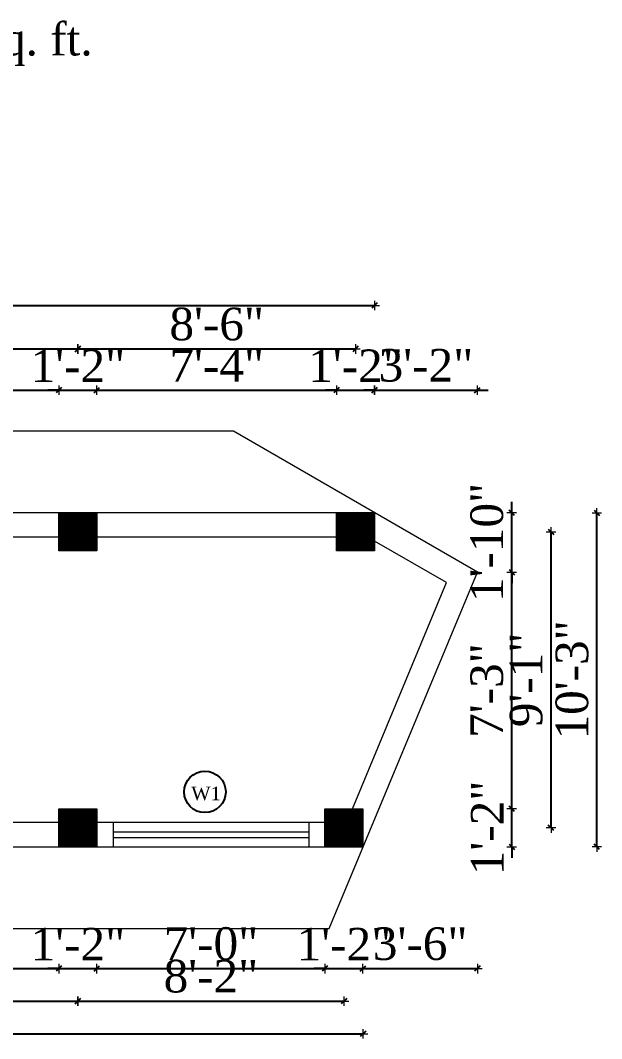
# Model space of a CAD drawing. Header units: inches. Extents: x 2 to 197762, y -33236 to 9.
# Drawn here: x 44627.8 to 44841.7, y -3208.8 to -2834 of the extents above; entities that cross this region are included whole.
import ezdxf

# ---------------------------------------------------------------- set-up
doc = ezdxf.new("R2010")
doc.units = ezdxf.units.IN
doc.header["$LTSCALE"] = 5
doc.header["$MEASUREMENT"] = 0
doc.layers.add('A-WALL', color=7, linetype='Continuous', lineweight=9)
doc.layers.add('Dimension', color=7, linetype='Continuous', lineweight=18)
doc.layers.add('dim line', color=7, linetype='Continuous', lineweight=15, true_color=0xfab2b2)
doc.layers.add('TEXT', color=6, linetype='Continuous')
doc.styles.add('ordinary', font='times.ttf')
doc.dimstyles.new('Copy of 96', dxfattribs={"dimtxt": 7, "dimasz": 4, "dimexe": 0.5, "dimexo": 0.5, "dimgap": 3, "dimtad": 1, "dimdec": 1, "dimzin": 11, "dimdsep": 46, "dimlunit": 4, "dimtxsty": 'ordinary', "dimblk": 'OBLIQUE', "dimcen": 0.09, "dimse1": 1, "dimse2": 1, "dimclrt": 6, "dimazin": 0, "dimtfac": 1, "dimtdec": 1, "dimtix": 1, "dimtmove": 2, "dimatfit": 3, "dimldrblk": 'leader', "dimfxl": 0.5, "dimfxlon": 1, "dimtolj": 1, "dimtzin": 0, "dimarcsym": 0})
pattern_1 = [(45, (18280.62599, 649.34045), (-0.08838834765, 0.08838834765), [])]

# ---------------------------------------------------------------- blocks, each defined once
blk = doc.blocks.new('oblique')
at = {"color": 0, "lineweight": -2}
blk.add_line((0.25, 0.25), (-0.25, -0.25), dxfattribs=at)
at = {"layer": 'dim line', "lineweight": 9}
for p, q in [((-0.4375, 0), (0.4375, 0)), ((0, 0.4375), (0, -0.4375))]:
    blk.add_line(p, q, dxfattribs=at)
blk = doc.blocks.new('*D130')
at = {"layer": 'A-WALL', "color": 0, "lineweight": -2, "ltscale": 5, "transparency": 16777216}
blk.add_line((44535.51, -3183.04), (44642.01, -3183.04), dxfattribs=at)
at = {"layer": 'Defpoints', "color": 0, "ltscale": 5, "transparency": 16777216}
for p in [(44535.51, -3138.26), (44642.01, -3138.26), (44642.01, -3183.04)]:
    blk.add_point(p, dxfattribs=at)
at = {"layer": 'A-WALL', "color": 0, "lineweight": -2, "ltscale": 5, "transparency": 16777216, "xscale": 4, "yscale": 4, "zscale": 4, "rotation": 180}
blk.add_blockref('oblique', (44535.51, -3183.04), dxfattribs=at)
at = {"layer": 'A-WALL', "color": 0, "lineweight": -2, "ltscale": 5, "transparency": 16777216, "xscale": 4, "yscale": 4, "zscale": 4}
blk.add_blockref('oblique', (44642.01, -3183.04), dxfattribs=at)
at = {"layer": 'A-WALL', "color": 6, "ltscale": 5, "transparency": 16777216, "insert": (44588.76, -3173.94), "char_height": 12, "attachment_point": 5, "style": 'ordinary'}
blk.add_mtext('\\A1;8\'-11"', dxfattribs=at)
blk = doc.blocks.new('_OBLIQUE')
at = {"color": 0, "linetype": 'ByBlock'}
blk.add_line((-0.5, -0.5), (0.5, 0.5), dxfattribs=at)
blk = doc.blocks.new('leader')
at = {"layer": 'Dimension'}
for p, q in [((0, -4.328), (0, 4.328)), ((-4.424, 0), (4.424, 0))]:
    blk.add_line(p, q, dxfattribs=at)
blk = doc.blocks.new('*D131')
at = {"layer": 'A-WALL', "color": 0, "lineweight": -2, "ltscale": 5, "transparency": 16777216}
for p, q in [((44642.01, -3183.04), (44638.01, -3183.04)), ((44642.01, -3183.04), (44656.01, -3183.04)), ((44656.01, -3183.04), (44660.01, -3183.04))]:
    blk.add_line(p, q, dxfattribs=at)
at = {"layer": 'Defpoints', "color": 0, "ltscale": 5, "transparency": 16777216}
for p in [(44642.01, -3138.26), (44656.01, -3138.26), (44656.01, -3183.04)]:
    blk.add_point(p, dxfattribs=at)
at = {"layer": 'A-WALL', "color": 0, "lineweight": -2, "ltscale": 5, "transparency": 16777216, "xscale": 4, "yscale": 4, "zscale": 4}
blk.add_blockref('oblique', (44642.01, -3183.04), dxfattribs=at)
at = {"layer": 'A-WALL', "color": 0, "lineweight": -2, "ltscale": 5, "transparency": 16777216, "xscale": 4, "yscale": 4, "zscale": 4, "rotation": 180}
blk.add_blockref('oblique', (44656.01, -3183.04), dxfattribs=at)
at = {"layer": 'A-WALL', "color": 6, "ltscale": 5, "transparency": 16777216, "insert": (44649.01, -3174.04), "char_height": 12, "attachment_point": 5, "style": 'ordinary'}
blk.add_mtext('\\A1;1\'-2"', dxfattribs=at)
blk = doc.blocks.new('*D132')
at = {"layer": 'A-WALL', "color": 0, "lineweight": -2, "ltscale": 5, "transparency": 16777216}
blk.add_line((44656.01, -3183.04), (44739.88, -3183.04), dxfattribs=at)
at = {"layer": 'Defpoints', "color": 0, "ltscale": 5, "transparency": 16777216}
for p in [(44656.01, -3138.26), (44739.88, -3138.26), (44739.88, -3183.04)]:
    blk.add_point(p, dxfattribs=at)
at = {"layer": 'A-WALL', "color": 0, "lineweight": -2, "ltscale": 5, "transparency": 16777216, "xscale": 4, "yscale": 4, "zscale": 4, "rotation": 180}
blk.add_blockref('oblique', (44656.01, -3183.04), dxfattribs=at)
at = {"layer": 'A-WALL', "color": 0, "lineweight": -2, "ltscale": 5, "transparency": 16777216, "xscale": 4, "yscale": 4, "zscale": 4}
blk.add_blockref('oblique', (44739.88, -3183.04), dxfattribs=at)
at = {"layer": 'A-WALL', "color": 6, "ltscale": 5, "transparency": 16777216, "insert": (44697.95, -3173.92), "char_height": 12, "attachment_point": 5, "style": 'ordinary'}
blk.add_mtext('\\A1;7\'-0"', dxfattribs=at)
blk = doc.blocks.new('*D133')
at = {"layer": 'A-WALL', "color": 0, "lineweight": -2, "ltscale": 5, "transparency": 16777216}
for p, q in [((44739.88, -3183.04), (44735.88, -3183.04)), ((44739.88, -3183.04), (44753.88, -3183.04)), ((44753.88, -3183.04), (44757.88, -3183.04))]:
    blk.add_line(p, q, dxfattribs=at)
at = {"layer": 'Defpoints', "color": 0, "ltscale": 5, "transparency": 16777216}
for p in [(44739.88, -3138.26), (44753.88, -3138.26), (44753.88, -3183.04)]:
    blk.add_point(p, dxfattribs=at)
at = {"layer": 'A-WALL', "color": 0, "lineweight": -2, "ltscale": 5, "transparency": 16777216, "xscale": 4, "yscale": 4, "zscale": 4}
blk.add_blockref('oblique', (44739.88, -3183.04), dxfattribs=at)
at = {"layer": 'A-WALL', "color": 0, "lineweight": -2, "ltscale": 5, "transparency": 16777216, "xscale": 4, "yscale": 4, "zscale": 4, "rotation": 180}
blk.add_blockref('oblique', (44753.88, -3183.04), dxfattribs=at)
at = {"layer": 'A-WALL', "color": 6, "ltscale": 5, "transparency": 16777216, "insert": (44746.88, -3174.04), "char_height": 12, "attachment_point": 5, "style": 'ordinary'}
blk.add_mtext('\\A1;1\'-2"', dxfattribs=at)
blk = doc.blocks.new('*D135')
at = {"layer": 'A-WALL', "color": 0, "lineweight": -2, "ltscale": 5, "transparency": 16777216}
blk.add_line((44528.51, -3195.01), (44649.01, -3195.01), dxfattribs=at)
at = {"layer": 'Defpoints', "color": 0, "ltscale": 5, "transparency": 16777216}
for p in [(44528.51, -3131.26), (44649.01, -3131.26), (44649.01, -3195.01)]:
    blk.add_point(p, dxfattribs=at)
at = {"layer": 'A-WALL', "color": 0, "lineweight": -2, "ltscale": 5, "transparency": 16777216, "xscale": 4, "yscale": 4, "zscale": 4, "rotation": 180}
blk.add_blockref('oblique', (44528.51, -3195.01), dxfattribs=at)
at = {"layer": 'A-WALL', "color": 0, "lineweight": -2, "ltscale": 5, "transparency": 16777216, "xscale": 4, "yscale": 4, "zscale": 4}
blk.add_blockref('oblique', (44649.01, -3195.01), dxfattribs=at)
at = {"layer": 'A-WALL', "color": 6, "ltscale": 5, "transparency": 16777216, "insert": (44588.76, -3185.91), "char_height": 12, "attachment_point": 5, "style": 'ordinary'}
blk.add_mtext('\\A1;10\'-1"', dxfattribs=at)
blk = doc.blocks.new('*D136')
at = {"layer": 'A-WALL', "color": 0, "lineweight": -2, "ltscale": 5, "transparency": 16777216}
blk.add_line((44649.01, -3195.01), (44746.88, -3195.01), dxfattribs=at)
at = {"layer": 'Defpoints', "color": 0, "ltscale": 5, "transparency": 16777216}
for p in [(44649.01, -3131.26), (44746.88, -3131.26), (44746.88, -3195.01)]:
    blk.add_point(p, dxfattribs=at)
at = {"layer": 'A-WALL', "color": 0, "lineweight": -2, "ltscale": 5, "transparency": 16777216, "xscale": 4, "yscale": 4, "zscale": 4, "rotation": 180}
blk.add_blockref('oblique', (44649.01, -3195.01), dxfattribs=at)
at = {"layer": 'A-WALL', "color": 0, "lineweight": -2, "ltscale": 5, "transparency": 16777216, "xscale": 4, "yscale": 4, "zscale": 4}
blk.add_blockref('oblique', (44746.88, -3195.01), dxfattribs=at)
at = {"layer": 'A-WALL', "color": 6, "ltscale": 5, "transparency": 16777216, "insert": (44697.95, -3185.91), "char_height": 12, "attachment_point": 5, "style": 'ordinary'}
blk.add_mtext('\\A1;8\'-2"', dxfattribs=at)
blk = doc.blocks.new('*D137')
at = {"layer": 'A-WALL', "color": 0, "lineweight": -2, "ltscale": 5, "transparency": 16777216}
blk.add_line((44401.01, -3207.06), (44753.88, -3207.06), dxfattribs=at)
at = {"layer": 'Defpoints', "color": 0, "ltscale": 5, "transparency": 16777216}
for p in [(44401.01, -3138.26), (44753.88, -3138.26), (44753.88, -3207.06)]:
    blk.add_point(p, dxfattribs=at)
at = {"layer": 'A-WALL', "color": 0, "lineweight": -2, "ltscale": 5, "transparency": 16777216, "xscale": 4, "yscale": 4, "zscale": 4, "rotation": 180}
blk.add_blockref('oblique', (44401.01, -3207.06), dxfattribs=at)
at = {"layer": 'A-WALL', "color": 0, "lineweight": -2, "ltscale": 5, "transparency": 16777216, "xscale": 4, "yscale": 4, "zscale": 4}
blk.add_blockref('oblique', (44753.88, -3207.06), dxfattribs=at)
at = {"layer": 'A-WALL', "color": 6, "ltscale": 5, "transparency": 16777216, "insert": (44577.45, -3197.94), "char_height": 12, "attachment_point": 5, "style": 'ordinary'}
blk.add_mtext('\\A1;29\'-5"', dxfattribs=at)
blk = doc.blocks.new('*D146')
at = {"layer": 'A-WALL', "color": 0, "lineweight": -2, "ltscale": 5, "transparency": 16777216}
blk.add_line((44535.51, -2970.16), (44642.01, -2970.16), dxfattribs=at)
at = {"layer": 'Defpoints', "color": 0, "ltscale": 5, "transparency": 16777216}
for p in [(44642.01, -2970.16), (44535.51, -3015.27), (44642.01, -3015.27)]:
    blk.add_point(p, dxfattribs=at)
at = {"layer": 'A-WALL', "color": 0, "lineweight": -2, "ltscale": 5, "transparency": 16777216, "xscale": 4, "yscale": 4, "zscale": 4, "rotation": 180}
blk.add_blockref('oblique', (44535.51, -2970.16), dxfattribs=at)
at = {"layer": 'A-WALL', "color": 0, "lineweight": -2, "ltscale": 5, "transparency": 16777216, "xscale": 4, "yscale": 4, "zscale": 4}
blk.add_blockref('oblique', (44642.01, -2970.16), dxfattribs=at)
at = {"layer": 'A-WALL', "color": 6, "ltscale": 5, "transparency": 16777216, "insert": (44588.76, -2961.06), "char_height": 12, "attachment_point": 5, "style": 'ordinary'}
blk.add_mtext('\\A1;8\'-11"', dxfattribs=at)
blk = doc.blocks.new('*D147')
at = {"layer": 'A-WALL', "color": 0, "lineweight": -2, "ltscale": 5, "transparency": 16777216}
for p, q in [((44642.01, -2970.16), (44638.01, -2970.16)), ((44642.01, -2970.16), (44656.01, -2970.16)), ((44656.01, -2970.16), (44660.01, -2970.16))]:
    blk.add_line(p, q, dxfattribs=at)
at = {"layer": 'Defpoints', "color": 0, "ltscale": 5, "transparency": 16777216}
for p in [(44656.01, -2970.16), (44642.01, -3015.27), (44656.01, -3015.27)]:
    blk.add_point(p, dxfattribs=at)
at = {"layer": 'A-WALL', "color": 0, "lineweight": -2, "ltscale": 5, "transparency": 16777216, "xscale": 4, "yscale": 4, "zscale": 4}
blk.add_blockref('oblique', (44642.01, -2970.16), dxfattribs=at)
at = {"layer": 'A-WALL', "color": 0, "lineweight": -2, "ltscale": 5, "transparency": 16777216, "xscale": 4, "yscale": 4, "zscale": 4, "rotation": 180}
blk.add_blockref('oblique', (44656.01, -2970.16), dxfattribs=at)
at = {"layer": 'A-WALL', "color": 6, "ltscale": 5, "transparency": 16777216, "insert": (44649.01, -2961.16), "char_height": 12, "attachment_point": 5, "style": 'ordinary'}
blk.add_mtext('\\A1;1\'-2"', dxfattribs=at)
blk = doc.blocks.new('*D148')
at = {"layer": 'A-WALL', "color": 0, "lineweight": -2, "ltscale": 5, "transparency": 16777216}
blk.add_line((44656.01, -2970.16), (44744.14, -2970.16), dxfattribs=at)
at = {"layer": 'Defpoints', "color": 0, "ltscale": 5, "transparency": 16777216}
for p in [(44744.14, -2970.16), (44656.01, -3015.27), (44744.14, -3015.27)]:
    blk.add_point(p, dxfattribs=at)
at = {"layer": 'A-WALL', "color": 0, "lineweight": -2, "ltscale": 5, "transparency": 16777216, "xscale": 4, "yscale": 4, "zscale": 4, "rotation": 180}
blk.add_blockref('oblique', (44656.01, -2970.16), dxfattribs=at)
at = {"layer": 'A-WALL', "color": 0, "lineweight": -2, "ltscale": 5, "transparency": 16777216, "xscale": 4, "yscale": 4, "zscale": 4}
blk.add_blockref('oblique', (44744.14, -2970.16), dxfattribs=at)
at = {"layer": 'A-WALL', "color": 6, "ltscale": 5, "transparency": 16777216, "insert": (44700.08, -2961.04), "char_height": 12, "attachment_point": 5, "style": 'ordinary'}
blk.add_mtext('\\A1;7\'-4"', dxfattribs=at)
blk = doc.blocks.new('*D149')
at = {"layer": 'A-WALL', "color": 0, "lineweight": -2, "ltscale": 5, "transparency": 16777216}
for p, q in [((44744.14, -2970.16), (44740.14, -2970.16)), ((44744.14, -2970.16), (44758.14, -2970.16)), ((44758.14, -2970.16), (44762.14, -2970.16))]:
    blk.add_line(p, q, dxfattribs=at)
at = {"layer": 'Defpoints', "color": 0, "ltscale": 5, "transparency": 16777216}
for p in [(44758.14, -2970.16), (44744.14, -3015.27), (44758.14, -3015.27)]:
    blk.add_point(p, dxfattribs=at)
at = {"layer": 'A-WALL', "color": 0, "lineweight": -2, "ltscale": 5, "transparency": 16777216, "xscale": 4, "yscale": 4, "zscale": 4}
blk.add_blockref('oblique', (44744.14, -2970.16), dxfattribs=at)
at = {"layer": 'A-WALL', "color": 0, "lineweight": -2, "ltscale": 5, "transparency": 16777216, "xscale": 4, "yscale": 4, "zscale": 4, "rotation": 180}
blk.add_blockref('oblique', (44758.14, -2970.16), dxfattribs=at)
at = {"layer": 'A-WALL', "color": 6, "ltscale": 5, "transparency": 16777216, "insert": (44751.14, -2961.16), "char_height": 12, "attachment_point": 5, "style": 'ordinary'}
blk.add_mtext('\\A1;1\'-2"', dxfattribs=at)
blk = doc.blocks.new('*D150')
at = {"layer": 'A-WALL', "color": 0, "lineweight": -2, "ltscale": 5, "transparency": 16777216}
for p, q in [((44758.14, -2970.16), (44754.14, -2970.16)), ((44758.14, -2970.16), (44795.95, -2970.16)), ((44795.95, -2970.16), (44799.95, -2970.16))]:
    blk.add_line(p, q, dxfattribs=at)
at = {"layer": 'Defpoints', "color": 0, "ltscale": 5, "transparency": 16777216}
for p in [(44795.95, -2970.16), (44758.14, -3015.27), (44795.95, -3037.13)]:
    blk.add_point(p, dxfattribs=at)
at = {"layer": 'A-WALL', "color": 0, "lineweight": -2, "ltscale": 5, "transparency": 16777216, "xscale": 4, "yscale": 4, "zscale": 4}
blk.add_blockref('oblique', (44758.14, -2970.16), dxfattribs=at)
at = {"layer": 'A-WALL', "color": 0, "lineweight": -2, "ltscale": 5, "transparency": 16777216, "xscale": 4, "yscale": 4, "zscale": 4, "rotation": 180}
blk.add_blockref('oblique', (44795.95, -2970.16), dxfattribs=at)
at = {"layer": 'A-WALL', "color": 6, "ltscale": 5, "transparency": 16777216, "insert": (44777.04, -2961.06), "char_height": 12, "attachment_point": 5, "style": 'ordinary'}
blk.add_mtext('\\A1;3\'-2"', dxfattribs=at)
blk = doc.blocks.new('*D219')
at = {"layer": 'A-WALL', "color": 0, "lineweight": -2, "ltscale": 5, "transparency": 16777216}
blk.add_line((44753.88, -3183.04), (44795.95, -3183.04), dxfattribs=at)
at = {"layer": 'Defpoints', "color": 0, "ltscale": 5, "transparency": 16777216}
for p in [(44795.95, -3037.13), (44753.88, -3138.26), (44795.95, -3183.04)]:
    blk.add_point(p, dxfattribs=at)
at = {"layer": 'A-WALL', "color": 0, "lineweight": -2, "ltscale": 5, "transparency": 16777216, "xscale": 4, "yscale": 4, "zscale": 4, "rotation": 180}
blk.add_blockref('oblique', (44753.88, -3183.04), dxfattribs=at)
at = {"layer": 'A-WALL', "color": 0, "lineweight": -2, "ltscale": 5, "transparency": 16777216, "xscale": 4, "yscale": 4, "zscale": 4}
blk.add_blockref('oblique', (44795.95, -3183.04), dxfattribs=at)
at = {"layer": 'A-WALL', "color": 6, "ltscale": 5, "transparency": 16777216, "insert": (44774.92, -3173.94), "char_height": 12, "attachment_point": 5, "style": 'ordinary'}
blk.add_mtext('\\A1;3\'-6"', dxfattribs=at)
blk = doc.blocks.new('*D221')
at = {"layer": 'A-WALL', "color": 0, "lineweight": -2, "ltscale": 5, "transparency": 16777216}
blk.add_line((44528.51, -2954.98), (44649.01, -2954.98), dxfattribs=at)
at = {"layer": 'Defpoints', "color": 0, "ltscale": 5, "transparency": 16777216}
for p in [(44649.01, -2954.98), (44528.51, -3022.27), (44649.01, -3022.27)]:
    blk.add_point(p, dxfattribs=at)
at = {"layer": 'A-WALL', "color": 0, "lineweight": -2, "ltscale": 5, "transparency": 16777216, "xscale": 4, "yscale": 4, "zscale": 4, "rotation": 180}
blk.add_blockref('oblique', (44528.51, -2954.98), dxfattribs=at)
at = {"layer": 'A-WALL', "color": 0, "lineweight": -2, "ltscale": 5, "transparency": 16777216, "xscale": 4, "yscale": 4, "zscale": 4}
blk.add_blockref('oblique', (44649.01, -2954.98), dxfattribs=at)
at = {"layer": 'A-WALL', "color": 6, "ltscale": 5, "transparency": 16777216, "insert": (44588.76, -2945.88), "char_height": 12, "attachment_point": 5, "style": 'ordinary'}
blk.add_mtext('\\A1;10\'-1"', dxfattribs=at)
blk = doc.blocks.new('*D222')
at = {"layer": 'A-WALL', "color": 0, "lineweight": -2, "ltscale": 5, "transparency": 16777216}
blk.add_line((44649.01, -2954.98), (44751.14, -2954.98), dxfattribs=at)
at = {"layer": 'Defpoints', "color": 0, "ltscale": 5, "transparency": 16777216}
for p in [(44751.14, -2954.98), (44649.01, -3022.27), (44751.14, -3022.27)]:
    blk.add_point(p, dxfattribs=at)
at = {"layer": 'A-WALL', "color": 0, "lineweight": -2, "ltscale": 5, "transparency": 16777216, "xscale": 4, "yscale": 4, "zscale": 4, "rotation": 180}
blk.add_blockref('oblique', (44649.01, -2954.98), dxfattribs=at)
at = {"layer": 'A-WALL', "color": 0, "lineweight": -2, "ltscale": 5, "transparency": 16777216, "xscale": 4, "yscale": 4, "zscale": 4}
blk.add_blockref('oblique', (44751.14, -2954.98), dxfattribs=at)
at = {"layer": 'A-WALL', "color": 6, "ltscale": 5, "transparency": 16777216, "insert": (44700.08, -2945.88), "char_height": 12, "attachment_point": 5, "style": 'ordinary'}
blk.add_mtext('\\A1;8\'-6"', dxfattribs=at)
blk = doc.blocks.new('*D223')
at = {"layer": 'A-WALL', "color": 0, "lineweight": -2, "ltscale": 5, "transparency": 16777216}
blk.add_line((44399.97, -2938.98), (44758.14, -2938.98), dxfattribs=at)
at = {"layer": 'Defpoints', "color": 0, "ltscale": 5, "transparency": 16777216}
for p in [(44758.14, -2938.98), (44399.97, -3015.27), (44758.14, -3015.27)]:
    blk.add_point(p, dxfattribs=at)
at = {"layer": 'A-WALL', "color": 0, "lineweight": -2, "ltscale": 5, "transparency": 16777216, "xscale": 4, "yscale": 4, "zscale": 4, "rotation": 180}
blk.add_blockref('oblique', (44399.97, -2938.98), dxfattribs=at)
at = {"layer": 'A-WALL', "color": 0, "lineweight": -2, "ltscale": 5, "transparency": 16777216, "xscale": 4, "yscale": 4, "zscale": 4}
blk.add_blockref('oblique', (44758.14, -2938.98), dxfattribs=at)
at = {"layer": 'A-WALL', "color": 6, "ltscale": 5, "transparency": 16777216, "insert": (44579.05, -2929.86), "char_height": 12, "attachment_point": 5, "style": 'ordinary'}
blk.add_mtext('\\A1;29\'-10"', dxfattribs=at)
blk = doc.blocks.new('*D224')
at = {"layer": 'A-WALL', "color": 0, "lineweight": -2, "ltscale": 5, "transparency": 16777216}
for p, q in [((44808.59, -3124.26), (44808.59, -3120.26)), ((44808.59, -3138.26), (44808.59, -3124.26)), ((44808.59, -3138.26), (44808.59, -3142.26))]:
    blk.add_line(p, q, dxfattribs=at)
at = {"layer": 'Defpoints', "color": 0, "ltscale": 5, "transparency": 16777216}
for p in [(44753.88, -3124.26), (44808.59, -3124.26), (44753.88, -3138.26)]:
    blk.add_point(p, dxfattribs=at)
at = {"layer": 'A-WALL', "color": 0, "lineweight": -2, "ltscale": 5, "transparency": 16777216, "xscale": 4, "yscale": 4, "zscale": 4}
for p, rotation in [((44808.59, -3124.26), 270), ((44808.59, -3138.26), 90)]:
    blk.add_blockref('oblique', p, dxfattribs=dict(at, rotation=rotation))
at = {"layer": 'A-WALL', "color": 6, "ltscale": 5, "transparency": 16777216, "insert": (44799.59, -3131.26), "char_height": 12, "attachment_point": 5, "rotation": 90, "style": 'ordinary'}
blk.add_mtext('\\A1;1\'-2"', dxfattribs=at)
blk = doc.blocks.new('*D225')
at = {"layer": 'A-WALL', "color": 0, "lineweight": -2, "ltscale": 5, "transparency": 16777216}
blk.add_line((44808.59, -3124.26), (44808.59, -3037.13), dxfattribs=at)
at = {"layer": 'Defpoints', "color": 0, "ltscale": 5, "transparency": 16777216}
for p in [(44795.95, -3037.13), (44808.59, -3037.13), (44753.88, -3124.26)]:
    blk.add_point(p, dxfattribs=at)
at = {"layer": 'A-WALL', "color": 0, "lineweight": -2, "ltscale": 5, "transparency": 16777216, "xscale": 4, "yscale": 4, "zscale": 4}
for p, rotation in [((44808.59, -3037.13), 90), ((44808.59, -3124.26), 270)]:
    blk.add_blockref('oblique', p, dxfattribs=dict(at, rotation=rotation))
at = {"layer": 'A-WALL', "color": 6, "ltscale": 5, "transparency": 16777216, "insert": (44799.47, -3080.69), "char_height": 12, "attachment_point": 5, "rotation": 90, "style": 'ordinary'}
blk.add_mtext('\\A1;7\'-3"', dxfattribs=at)
blk = doc.blocks.new('*D226')
at = {"layer": 'A-WALL', "color": 0, "lineweight": -2, "ltscale": 5, "transparency": 16777216}
for p, q in [((44808.59, -3015.27), (44808.59, -3011.27)), ((44808.59, -3037.13), (44808.59, -3015.27)), ((44808.59, -3037.13), (44808.59, -3041.13))]:
    blk.add_line(p, q, dxfattribs=at)
at = {"layer": 'Defpoints', "color": 0, "ltscale": 5, "transparency": 16777216}
for p in [(44758.14, -3015.27), (44808.59, -3015.27), (44795.95, -3037.13)]:
    blk.add_point(p, dxfattribs=at)
at = {"layer": 'A-WALL', "color": 0, "lineweight": -2, "ltscale": 5, "transparency": 16777216, "xscale": 4, "yscale": 4, "zscale": 4}
for p, rotation in [((44808.59, -3015.27), 270), ((44808.59, -3037.13), 90)]:
    blk.add_blockref('oblique', p, dxfattribs=dict(at, rotation=rotation))
at = {"layer": 'A-WALL', "color": 6, "ltscale": 5, "transparency": 16777216, "insert": (44799.48, -3026.2), "char_height": 12, "attachment_point": 5, "rotation": 90, "style": 'ordinary'}
blk.add_mtext('\\A1;1\'-10"', dxfattribs=at)
blk = doc.blocks.new('*D227')
at = {"layer": 'A-WALL', "color": 0, "lineweight": -2, "ltscale": 5, "transparency": 16777216}
blk.add_line((44823.05, -3131.26), (44823.05, -3022.27), dxfattribs=at)
at = {"layer": 'Defpoints', "color": 0, "ltscale": 5, "transparency": 16777216}
for p in [(44751.14, -3022.27), (44823.05, -3022.27), (44746.88, -3131.26)]:
    blk.add_point(p, dxfattribs=at)
at = {"layer": 'A-WALL', "color": 0, "lineweight": -2, "ltscale": 5, "transparency": 16777216, "xscale": 4, "yscale": 4, "zscale": 4}
for p, rotation in [((44823.05, -3022.27), 90), ((44823.05, -3131.26), 270)]:
    blk.add_blockref('oblique', p, dxfattribs=dict(at, rotation=rotation))
at = {"layer": 'A-WALL', "color": 6, "ltscale": 5, "transparency": 16777216, "insert": (44813.93, -3076.77), "char_height": 12, "attachment_point": 5, "rotation": 90, "style": 'ordinary'}
blk.add_mtext('\\A1;9\'-1"', dxfattribs=at)
blk = doc.blocks.new('*D228')
at = {"layer": 'A-WALL', "color": 0, "lineweight": -2, "ltscale": 5, "transparency": 16777216}
blk.add_line((44839.91, -3138.26), (44839.91, -3015.27), dxfattribs=at)
at = {"layer": 'Defpoints', "color": 0, "ltscale": 5, "transparency": 16777216}
for p in [(44758.14, -3015.27), (44839.91, -3015.27), (44753.88, -3138.26)]:
    blk.add_point(p, dxfattribs=at)
at = {"layer": 'A-WALL', "color": 0, "lineweight": -2, "ltscale": 5, "transparency": 16777216, "xscale": 4, "yscale": 4, "zscale": 4}
for p, rotation in [((44839.91, -3015.27), 90), ((44839.91, -3138.26), 270)]:
    blk.add_blockref('oblique', p, dxfattribs=dict(at, rotation=rotation))
at = {"layer": 'A-WALL', "color": 6, "ltscale": 5, "transparency": 16777216, "insert": (44830.8, -3076.77), "char_height": 12, "attachment_point": 5, "rotation": 90, "style": 'ordinary'}
blk.add_mtext('\\A1;10\'-3"', dxfattribs=at)

msp = doc.modelspace()

# ---------------------------------------------------------------- hatches: boundary and pattern name
at = {"layer": 'A-WALL', "ltscale": 5}
h = msp.add_hatch(dxfattribs=at)
h.set_pattern_fill('ANSI31', color=256)
h.set_pattern_definition(pattern_1)
h.paths.add_polyline_path([(44656.01, -3029.27), (44656.01, -3015.27), (44642.01, -3015.27), (44642.01, -3029.27)])
h = msp.add_hatch(dxfattribs=at)
h.set_pattern_fill('ANSI31', color=256)
h.set_pattern_definition(pattern_1)
h.paths.add_polyline_path([(44758.14, -3015.27), (44744.14, -3015.27), (44744.14, -3029.27), (44758.14, -3029.27)])
h = msp.add_hatch(dxfattribs=at)
h.set_pattern_fill('ANSI31', color=256)
h.set_pattern_definition(pattern_1)
h.paths.add_polyline_path([(44642.01, -3138.26), (44656.01, -3138.26), (44656.01, -3124.26), (44642.01, -3124.26)])
h = msp.add_hatch(dxfattribs=at)
h.set_pattern_fill('ANSI31', color=256)
h.set_pattern_definition(pattern_1)
h.paths.add_polyline_path([(44753.88, -3124.26), (44739.88, -3124.26), (44739.88, -3138.26), (44753.88, -3138.26)])

# ---------------------------------------------------------------- linework, layer by layer
for p, q in [((44706.22, -2985.27), (44399.72, -2985.27)), ((44795.95, -3037.13), (44706.22, -2985.27)), ((44758.14, -3015.27), (44399.97, -3015.27)), ((44642.01, -3024.27), (44535.51, -3024.27)), ((44744.14, -3024.27), (44656.01, -3024.27)), ((44784.61, -3040.96), (44758.14, -3025.67)), ((44741.4, -3168.26), (44795.95, -3037.13)), ((44749.96, -3124.26), (44784.61, -3040.96)), ((44642.01, -3129.26), (44535.51, -3129.26)), ((44739.88, -3129.26), (44656.01, -3129.26)), ((44661.95, -3129.26), (44661.95, -3138.26)), ((44733.95, -3129.26), (44733.95, -3138.26)), ((44661.95, -3132.76), (44733.95, -3132.76)), ((44661.95, -3134.76), (44733.95, -3134.76)), ((44401.01, -3138.26), (44753.88, -3138.26)), ((44401.27, -3168.26), (44741.4, -3168.26))]:
    msp.add_line(p, q, dxfattribs=at)
for points in [[(44642.01, -3015.27), (44656.01, -3015.27), (44656.01, -3029.27), (44642.01, -3029.27)], [(44744.14, -3015.27), (44758.14, -3015.27), (44758.14, -3029.27), (44744.14, -3029.27)], [(44642.01, -3124.26), (44656.01, -3124.26), (44656.01, -3138.26), (44642.01, -3138.26)], [(44739.88, -3124.26), (44753.88, -3124.26), (44753.88, -3138.26), (44739.88, -3138.26)]]:
    msp.add_lwpolyline(points, close=True, dxfattribs=at)
at = {"layer": 'TEXT'}
msp.add_circle((44695.73, -3118), 7.64, dxfattribs=at)

# ---------------------------------------------------------------- texts
at = {"layer": 'TEXT', "style": 'ordinary'}
msp.add_text('W1', height=5, rotation=0.0004, dxfattribs=at).set_placement((44690.69, -3121.06))
at = {"layer": 'TEXT', "insert": (44572.56, -2850.85), "char_height": 12, "width": 219.8151, "attachment_point": 8, "rotation": 359.9996, "style": 'ordinary'}
msp.add_mtext('AREA = 319.51 sq. ft.', dxfattribs=at)

# ---------------------------------------------------------------- dimensions: what is measured, and where the dimension line sits
at = {"layer": 'A-WALL', "ltscale": 5}
for base, p1, p2, picture, middle in [((44758.14, -2938.98), (44399.97, -3015.27), (44758.14, -3015.27), '*D223', (44579.05, -2929.86)), ((44649.01487505, -2954.9841743), (44528.51487505, -3022.27081936), (44649.01487505, -3022.27081936), '*D221', (44588.76487505, -2945.8803531)), ((44751.14, -2954.98), (44649.01, -3022.27), (44751.14, -3022.27), '*D222', (44700.08, -2945.88)), ((44642.01487505, -2970.1604387), (44535.51487505, -3015.27081936), (44642.01487505, -3015.27081936), '*D146', (44588.76487505, -2961.0566175)), ((44744.14, -2970.16), (44656.01, -3015.27), (44744.14, -3015.27), '*D148', (44700.08, -2961.04)), ((44795.95, -2970.16), (44758.14, -3015.27), (44795.95, -3037.13), '*D150', (44777.04, -2961.06)), ((44656.01, -2970.16), (44642.01, -3015.27), (44656.01, -3015.27), '*D147', (44649.01, -2961.16)), ((44758.14, -2970.16), (44744.14, -3015.27), (44758.14, -3015.27), '*D149', (44751.14, -2961.16)), ((44795.95, -3183.04), (44753.88, -3138.26), (44795.95, -3037.13), '*D219', (44774.92, -3173.94)), ((44649.01487505, -3195.0131828), (44528.51487505, -3131.26108948), (44649.01487505, -3131.26108948), '*D135', (44588.76487505, -3185.90936161)), ((44746.88, -3195.01), (44649.01, -3131.26), (44746.88, -3131.26), '*D136', (44697.95, -3185.91)), ((44753.88, -3207.06), (44401.01, -3138.26), (44753.88, -3138.26), '*D137', (44577.45, -3197.94)), ((44642.01487505, -3183.04051009), (44535.51487505, -3138.26108948), (44642.01487505, -3138.26108948), '*D130', (44588.76487505, -3173.93668889)), ((44656.01, -3183.04), (44642.01, -3138.26), (44656.01, -3138.26), '*D131', (44649.01, -3174.04)), ((44739.88, -3183.04), (44656.01, -3138.26), (44739.88, -3138.26), '*D132', (44697.95, -3173.92)), ((44753.88, -3183.04), (44739.88, -3138.26), (44753.88, -3138.26), '*D133', (44746.88, -3174.04))]:
    dim = msp.add_linear_dim(base=base, p1=p1, p2=p2, dimstyle='Copy of 96', override={"dimtxt": 12, "dimdec": 0, "dimblk": 'oblique', "dimtdec": 0, "dimarcsym": 1}, dxfattribs=at)
    dim.commit()
    dim.dimension.update_dxf_attribs({"geometry": picture, "text_midpoint": middle})
for base, p1, p2, picture, middle in [((44808.59, -3015.27), (44795.95, -3037.13), (44758.14, -3015.27), '*D226', (44799.48, -3026.2)), ((44839.91, -3015.27), (44753.88, -3138.26), (44758.14, -3015.27), '*D228', (44830.8, -3076.77)), ((44823.05, -3022.27), (44746.88, -3131.26), (44751.14, -3022.27), '*D227', (44813.93, -3076.77)), ((44808.59, -3037.13), (44753.88, -3124.26), (44795.95, -3037.13), '*D225', (44799.47, -3080.69)), ((44808.59, -3124.26), (44753.88, -3138.26), (44753.88, -3124.26), '*D224', (44799.59, -3131.26))]:
    dim = msp.add_linear_dim(base=base, p1=p1, p2=p2, angle=90, dimstyle='Copy of 96', override={"dimtxt": 12, "dimdec": 0, "dimblk": 'oblique', "dimtdec": 0, "dimarcsym": 1}, dxfattribs=at)
    dim.commit()
    dim.dimension.update_dxf_attribs({"geometry": picture, "text_midpoint": middle})

doc.saveas('drawing.dxf')
